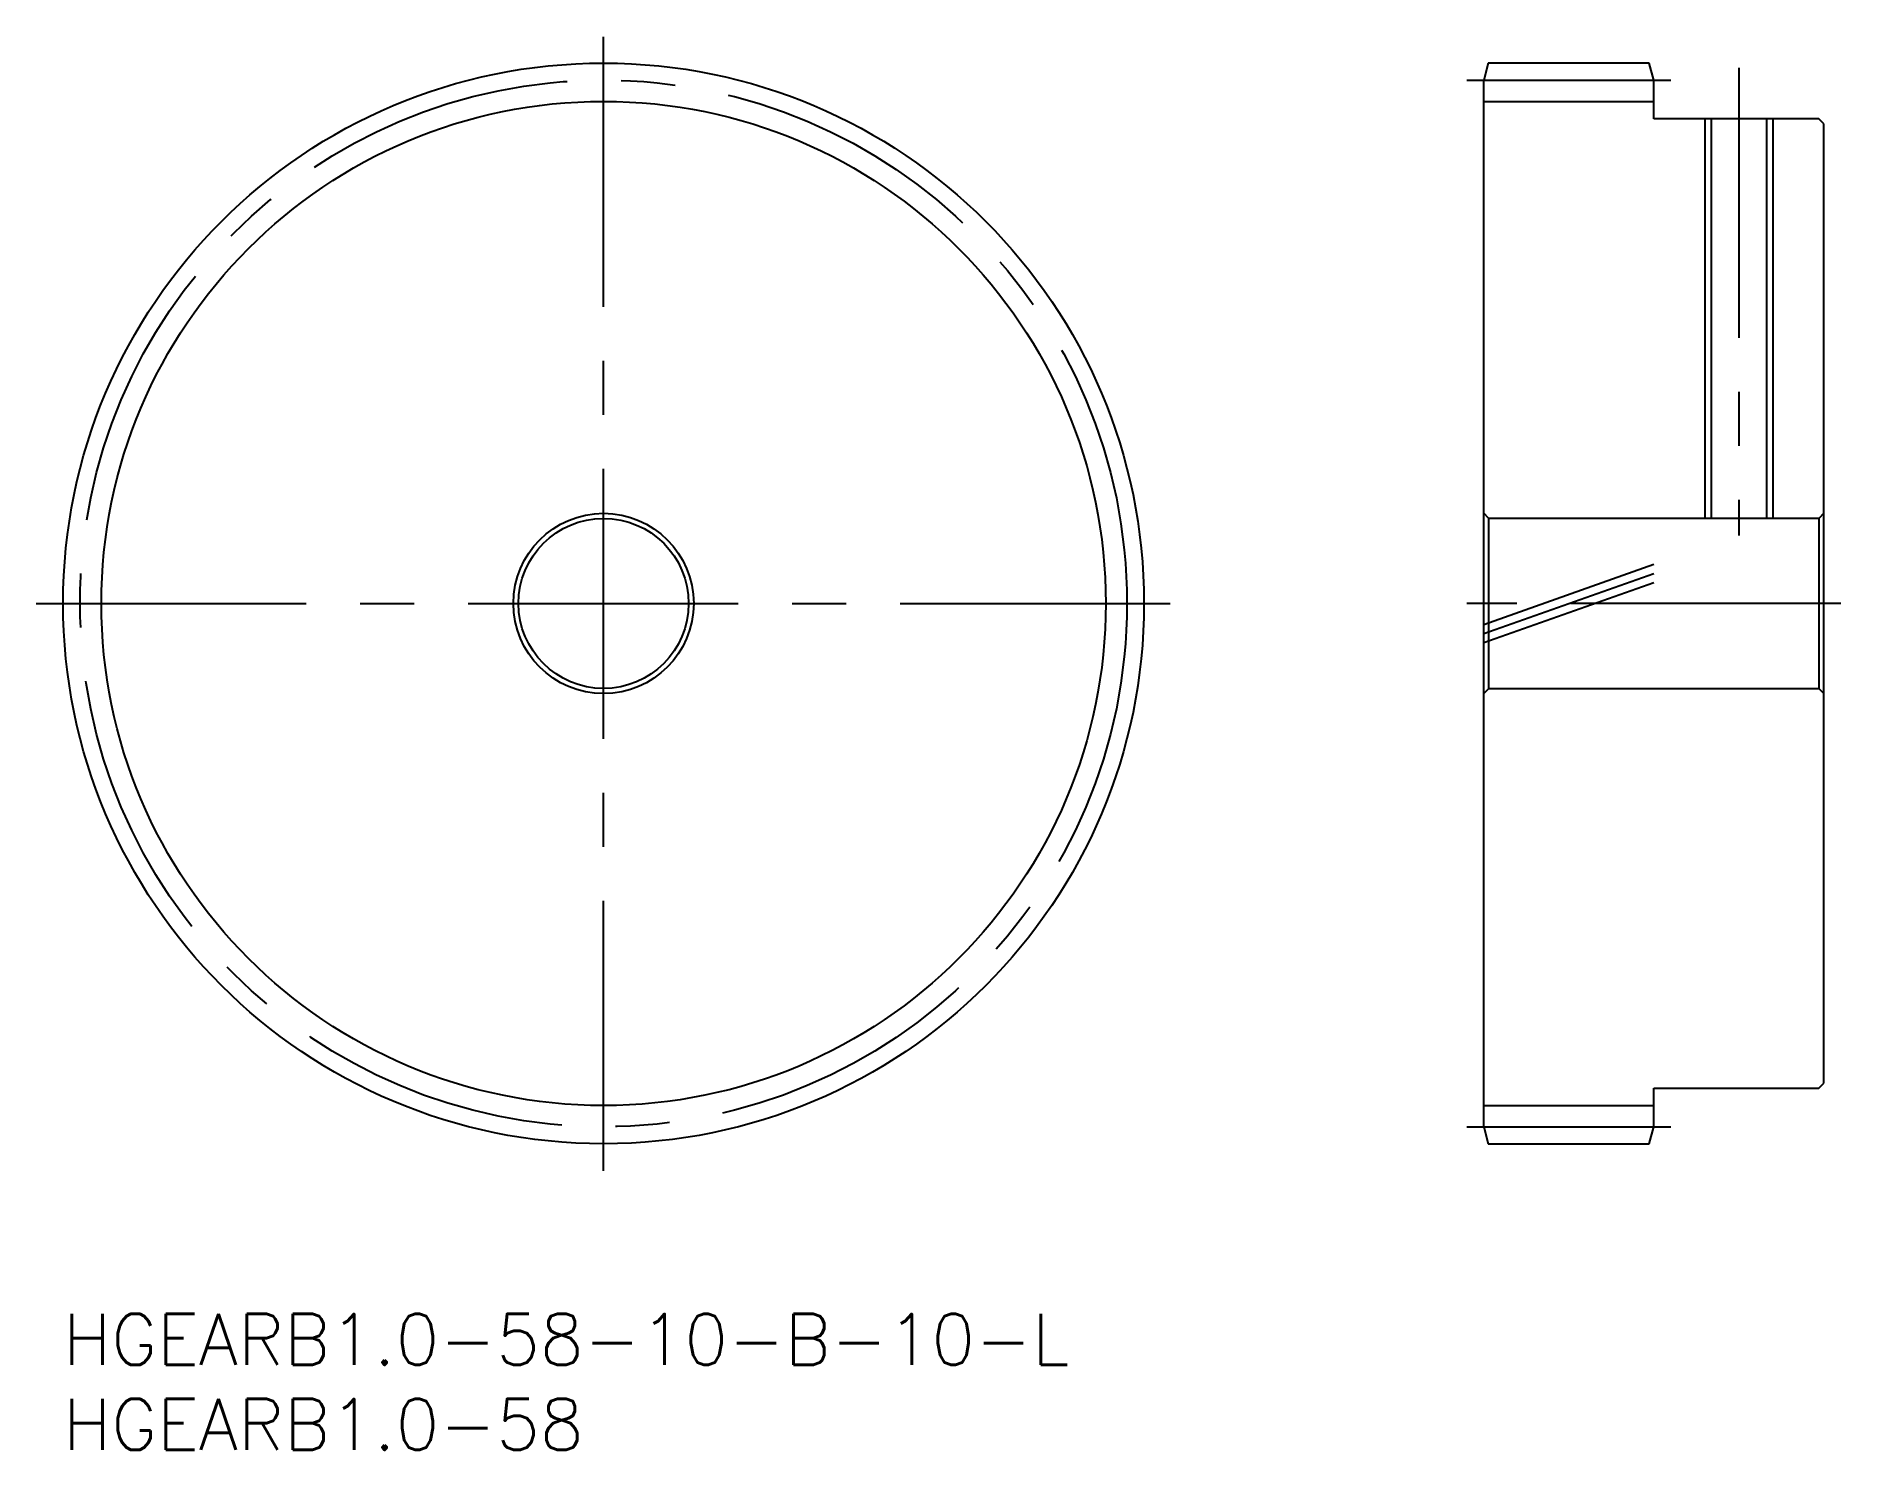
# Model space of a CAD drawing. Extents: x -2 to 105, y -8 to 75.
import ezdxf

# ---------------------------------------------------------------- set-up
doc = ezdxf.new("R2010")
doc.units = 0
doc.header["$LTSCALE"] = 0.5
doc.linetypes.add('CENTER', pattern=[50.8, 31.75, -6.35, 6.35, -6.35])
doc.linetypes.add('PHANTOM', pattern=[63.5, 31.75, -6.35, 6.35, -6.35, 6.35, -6.35])
for name, color, linetype in [('MSM_CENTER', 1, 'CENTER'), ('MSM_CONTINUOUS', 7, 'CONTINUOUS'), ('MSM_IMAGINARY', 6, 'PHANTOM'), ('MSM_NARROW', 5, 'CONTINUOUS'), ('MSM_PART_NUMBER', 7, 'CONTINUOUS')]:
    doc.layers.add(name, color=color, linetype=linetype)
doc.styles.get("Standard").update_dxf_attribs({"font": 'txt.shx', "height": 1, "bigfont": 'bigfont.shx'})

# ---------------------------------------------------------------- blocks, each defined once
blk = doc.blocks.new('*U17')
at = {"layer": 'MSM_PART_NUMBER'}
blk.add_text('HGEARB1.0-58-10-B-10-L', height=3, dxfattribs=at).set_placement((0, -3))
blk = doc.blocks.new('*U18')
at = {"layer": 'MSM_PART_NUMBER'}
blk.add_text('HGEARB1.0-58', height=3, dxfattribs=at).set_placement((0, -8))

msp = doc.modelspace()

# ---------------------------------------------------------------- linework, layer by layer
at = {"layer": 'MSM_CENTER'}
for p, q in [((31.77, 8.41), (31.77, 75.13)), ((98.51, 73.27), (98.51, 45.77)), ((82.51, 72.54), (94.51, 72.54)), ((-1.59, 41.77), (65.13, 41.77)), ((104.51, 41.77), (82.51, 41.77)), ((82.51, 11), (94.51, 11))]:
    msp.add_line(p, q, dxfattribs=at)
msp.add_circle((31.77, 41.77), 30.77, dxfattribs=at)
at = {"layer": 'MSM_CONTINUOUS'}
for p, q in [((83.78, 73.54), (83.51, 72.54)), ((93.24, 73.54), (83.78, 73.54)), ((93.51, 72.54), (93.24, 73.54)), ((83.51, 11), (83.51, 72.54)), ((93.51, 70.27), (93.51, 72.54)), ((83.51, 71.29), (93.51, 71.29)), ((103.21, 70.27), (93.51, 70.27)), ((96.89, 70.27), (96.89, 46.77)), ((100.13, 70.27), (100.13, 46.77)), ((103.51, 69.97), (103.21, 70.27)), ((103.51, 13.57), (103.51, 69.97)), ((83.81, 46.77), (83.51, 47.07)), ((103.21, 46.77), (83.81, 46.77)), ((83.81, 36.77), (83.81, 46.77)), ((103.51, 47.07), (103.21, 46.77)), ((103.21, 46.77), (103.21, 36.77)), ((83.51, 36.47), (83.81, 36.77)), ((83.81, 36.77), (103.21, 36.77)), ((103.21, 36.77), (103.51, 36.47)), ((93.51, 13.27), (103.21, 13.27)), ((93.51, 11), (93.51, 13.27)), ((103.21, 13.27), (103.51, 13.57)), ((83.51, 12.25), (93.51, 12.25)), ((83.51, 11), (83.78, 10)), ((93.24, 10), (93.51, 11)), ((83.78, 10), (93.24, 10))]:
    msp.add_line(p, q, dxfattribs=at)
for radius in [31.77, 5.3, 5]:
    msp.add_circle((31.77, 41.77), radius, dxfattribs=at)
at = {"layer": 'MSM_IMAGINARY'}
for p, q in [((83.51, 40.53), (93.51, 44.07)), ((83.51, 40), (93.51, 43.54)), ((83.51, 39.47), (93.51, 43.01))]:
    msp.add_line(p, q, dxfattribs=at)
at = {"layer": 'MSM_NARROW'}
for p, q in [((96.51, 70.27), (96.51, 46.77)), ((100.51, 70.27), (100.51, 46.77))]:
    msp.add_line(p, q, dxfattribs=at)
msp.add_circle((31.77, 41.77), 29.52, dxfattribs=at)

# ---------------------------------------------------------------- block references
at = {"layer": 'MSM_CONTINUOUS'}
for name in ['*U17', '*U18']:
    msp.add_blockref(name, (0, 0), dxfattribs=at)

doc.saveas('drawing.dxf')
